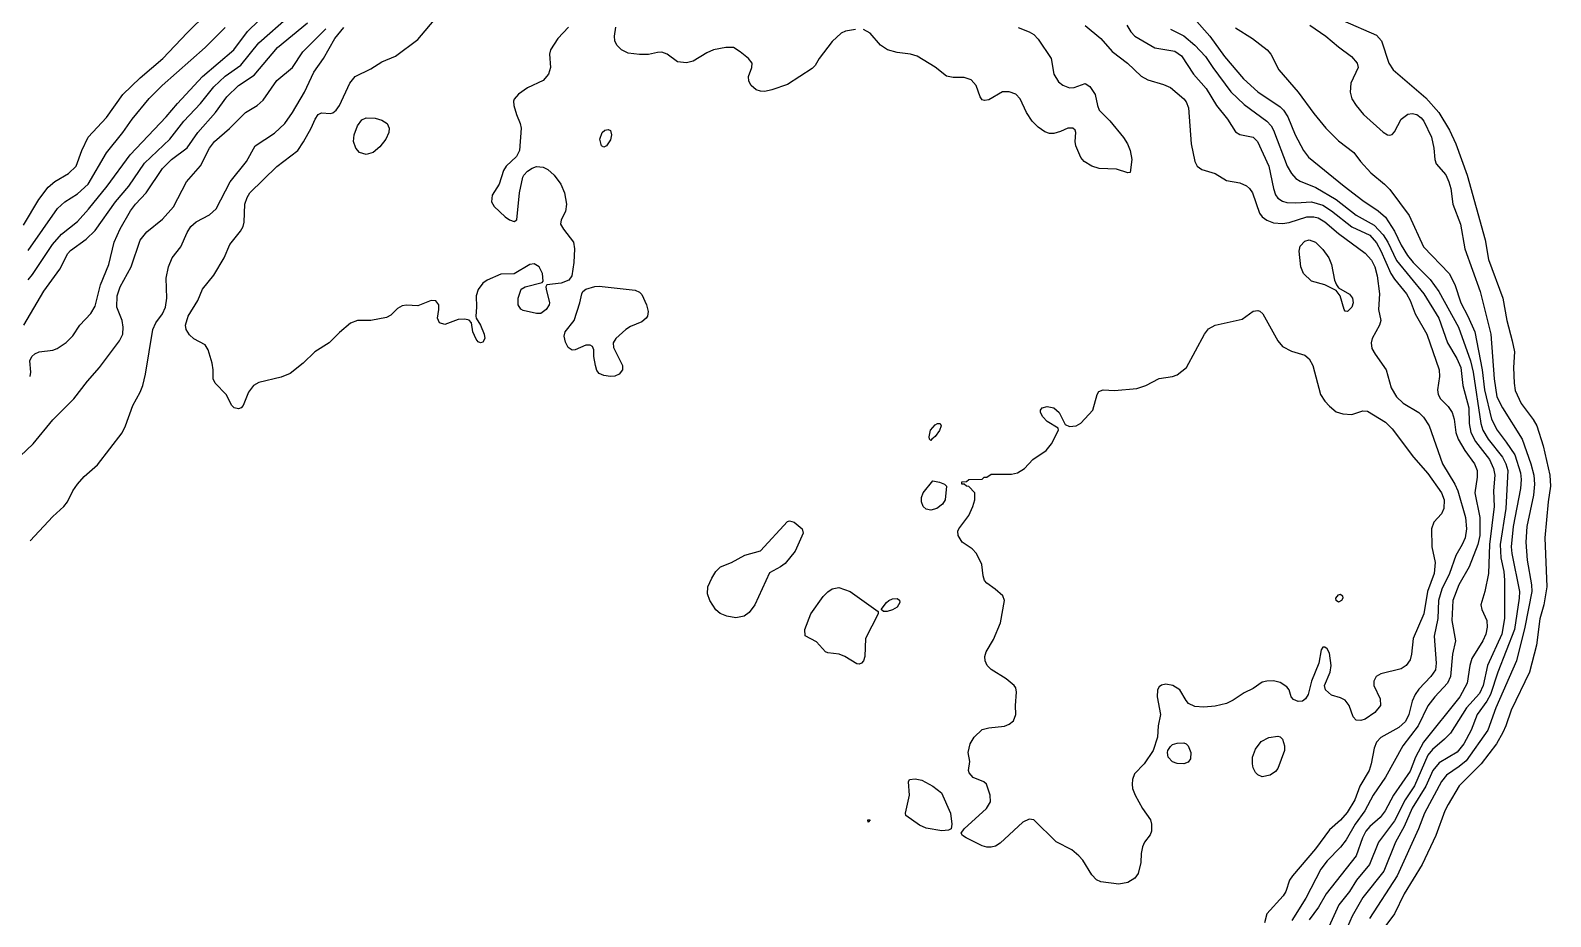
# Model space of a CAD drawing. Extents: x 474277 to 475042, y 254928 to 255625.
# Drawn here: x 474530.6 to 474582.6, y 255325.3 to 255355.7 of the extents above; entities that cross this region are included whole.
import ezdxf

# ---------------------------------------------------------------- set-up
doc = ezdxf.new("R2010")
doc.units = 0
doc.header["$MEASUREMENT"] = 0
doc.layers.add('BaseMapV2_DTM_export_MonNov09090547073261 — entities', color=1, linetype='CONTINUOUS')

msp = doc.modelspace()

# ---------------------------------------------------------------- linework, layer by layer
at = {"layer": 'BaseMapV2_DTM_export_MonNov09090547073261 — entities', "color": 15, "linetype": 'Continuous', "true_color": 0xb7484b}
for points in [[(474530.505, 255347.11, 85.25), (474530.659, 255347.29, 85.25), (474531.341, 255348.321, 85.25), (474531.655, 255348.671, 85.25), (474532.192, 255349.109, 85.25), (474532.575, 255349.528, 85.25), (474533.21, 255350.315, 85.25), (474533.996, 255351.388, 85.25), (474535.229, 255352.692, 85.25), (474535.616, 255353.152, 85.25), (474536.479, 255354.072, 85.25), (474537.548, 255354.992, 85.25), (474538.019, 255355.615, 85.25), (474538.786, 255356.36, 85.25)], [(474530.352, 255348.979, 84.75), (474530.875, 255349.855, 84.75), (474531.195, 255350.279, 84.75), (474531.425, 255350.476, 84.75), (474531.885, 255350.746, 84.75), (474532.157, 255351.005, 84.75), (474532.343, 255351.541, 84.75), (474532.562, 255352.001, 84.75), (474533.189, 255352.672, 84.75), (474533.753, 255353.458, 84.75), (474534.339, 255354.028, 84.75), (474535.121, 255354.685, 84.75), (474535.949, 255355.565, 84.75), (474536.639, 255356.243, 84.75)], [(474530.359, 255345.561, 85.5), (474531.042, 255346.722, 85.5), (474531.594, 255347.478, 85.5), (474531.862, 255348.014, 85.5), (474531.962, 255348.116, 85.5), (474532.499, 255348.498, 85.5), (474532.805, 255348.8, 85.5), (474533.5, 255349.778, 85.5), (474533.956, 255350.316, 85.5), (474534.492, 255351.105, 85.5), (474535.355, 255351.925, 85.5), (474535.839, 255352.538, 85.5), (474536.409, 255353.146, 85.5), (474536.869, 255353.724, 85.5), (474537.253, 255354.079, 85.5), (474537.789, 255354.464, 85.5), (474538.403, 255355.222, 85.5), (474539.442, 255356.142, 85.5)], [(474530.505, 255348.114, 85), (474531.518, 255349.548, 85), (474531.76, 255349.778, 85), (474532.192, 255350.058, 85), (474532.557, 255350.391, 85), (474533.189, 255351.46, 85), (474533.744, 255352.155, 85), (474534.067, 255352.615, 85), (474534.646, 255353.32, 85), (474535.096, 255353.765, 85), (474536.563, 255355.066, 85), (474537.253, 255355.749, 85)], [(474530.578, 255343.797, 85.75), (474530.595, 255343.95, 85.75), (474530.566, 255344.334, 85.75), (474530.634, 255344.487, 85.75), (474530.735, 255344.575, 85.75), (474530.889, 255344.644, 85.75), (474531.349, 255344.706, 85.75), (474531.502, 255344.763, 85.75), (474531.809, 255344.966, 85.75), (474532.039, 255345.194, 85.75), (474532.281, 255345.561, 85.75), (474532.652, 255345.954, 85.75), (474532.805, 255346.208, 85.75), (474532.985, 255346.941, 85.75), (474533.275, 255347.631, 85.75), (474533.453, 255348.398, 85.75), (474533.658, 255348.858, 85.75), (474534.016, 255349.471, 85.75), (474534.186, 255349.704, 85.75), (474534.548, 255350.085, 85.75), (474535.107, 255350.928, 85.75), (474535.412, 255351.227, 85.75), (474535.949, 255351.634, 85.75), (474536.318, 255352.155, 85.75), (474536.925, 255352.845, 85.75), (474537.308, 255353.382, 85.75), (474537.713, 255353.762, 85.75), (474538.249, 255354.124, 85.75), (474539.039, 255355.069, 85.75), (474540.075, 255355.912, 85.75)], [(474530.582, 255338.17, 86.25), (474531.349, 255339.009, 86.25), (474531.732, 255339.35, 86.25), (474531.855, 255339.503, 86.25), (474532.036, 255339.887, 86.25), (474532.192, 255340.113, 86.25), (474532.422, 255340.374, 86.25), (474532.882, 255340.774, 86.25), (474533.726, 255341.874, 86.25), (474533.841, 255342.11, 86.25), (474534.089, 255342.8, 86.25), (474534.348, 255343.26, 86.25), (474534.437, 255343.49, 86.25), (474534.524, 255343.874, 86.25), (474534.771, 255345.407, 86.25), (474534.879, 255345.637, 86.25), (474535.108, 255345.944, 86.25), (474535.209, 255346.174, 86.25), (474535.26, 255346.481, 86.25), (474535.229, 255347.171, 86.25), (474535.314, 255347.554, 86.25), (474535.442, 255347.861, 86.25), (474535.731, 255348.244, 86.25), (474535.949, 255348.725, 86.25), (474536.08, 255348.934, 86.25), (474536.256, 255349.093, 86.25), (474536.716, 255349.335, 86.25), (474536.946, 255349.543, 86.25), (474537.422, 255350.468, 86.25), (474537.981, 255351.158, 86.25), (474538.275, 255351.695, 86.25), (474538.94, 255352.128, 86.25), (474539.294, 255352.462, 86.25), (474539.56, 255352.845, 86.25), (474539.973, 255353.535, 86.25), (474540.289, 255354.225, 86.25), (474540.623, 255354.685, 86.25), (474541.01, 255355.375, 86.25), (474541.316, 255355.747, 86.25)], [(474537.797, 255342.724, 86.5), (474537.713, 255342.689, 86.5), (474537.559, 255342.724, 86.5), (474537.48, 255342.8, 86.5), (474537.291, 255343.184, 86.5), (474536.905, 255343.567, 86.5), (474536.843, 255343.72, 86.5), (474536.841, 255344.027, 86.5), (474536.803, 255344.257, 86.5), (474536.676, 255344.717, 86.5), (474536.563, 255344.879, 86.5), (474536.179, 255345.09, 86.5), (474536.026, 255345.222, 86.5), (474535.919, 255345.407, 86.5), (474535.895, 255345.561, 86.5), (474535.984, 255345.867, 86.5), (474536.311, 255346.404, 86.5), (474536.478, 255346.787, 86.5), (474536.869, 255347.265, 86.5), (474537.216, 255347.861, 86.5), (474537.409, 255348.321, 86.5), (474537.776, 255348.781, 86.5), (474537.866, 255348.934, 86.5), (474537.908, 255349.088, 86.5), (474537.925, 255349.701, 86.5), (474538.006, 255349.931, 86.5), (474538.096, 255350.087, 86.5), (474539.016, 255350.987, 86.5), (474539.737, 255351.541, 86.5), (474539.936, 255351.831, 86.5), (474540.199, 255352.308, 86.5), (474540.329, 255352.615, 86.5), (474540.433, 255352.768, 86.5), (474540.55, 255352.83, 86.5), (474540.856, 255352.805, 86.5), (474540.933, 255352.824, 86.5), (474541.053, 255352.922, 86.5), (474541.163, 255353.084, 86.5), (474541.516, 255353.842, 86.5), (474541.7, 255354.074, 86.5), (474542.237, 255354.333, 86.5), (474542.62, 255354.571, 86.5), (474543.08, 255354.769, 86.5), (474543.847, 255355.339, 86.5), (474544.537, 255356.15, 86.5)], [(474549.005, 255355.759, 86.5), (474548.638, 255355.375, 86.5), (474548.392, 255354.992, 86.5), (474548.354, 255354.838, 86.5), (474548.395, 255354.378, 86.5), (474548.322, 255354.148, 86.5), (474548.141, 255353.934, 86.5), (474547.604, 255353.687, 86.5), (474547.297, 255353.468, 86.5), (474547.144, 255353.297, 86.5), (474547.119, 255353.228, 86.5), (474547.13, 255353.075, 86.5), (474547.221, 255352.768, 86.5), (474547.353, 255352.462, 86.5), (474547.382, 255352.308, 86.5), (474547.33, 255351.541, 86.5), (474547.221, 255351.336, 86.5), (474546.877, 255351.005, 86.5), (474546.776, 255350.851, 86.5), (474546.628, 255350.391, 86.5), (474546.391, 255350.008, 86.5), (474546.371, 255349.778, 86.5), (474546.466, 255349.624, 86.5), (474546.837, 255349.27, 86.5), (474546.991, 255349.161, 86.5), (474547.144, 255349.104, 86.5), (474547.232, 255349.164, 86.5), (474547.326, 255350.085, 86.5), (474547.445, 255350.621, 86.5), (474547.478, 255350.698, 86.5), (474547.604, 255350.83, 86.5), (474547.757, 255350.934, 86.5), (474547.911, 255350.989, 86.5), (474548.141, 255350.973, 86.5), (474548.294, 255350.886, 86.5), (474548.517, 255350.698, 86.5), (474548.748, 255350.391, 86.5), (474548.869, 255350.085, 86.5), (474548.937, 255349.701, 86.5), (474548.907, 255349.454, 86.5), (474548.75, 255349.164, 86.5), (474548.737, 255349.011, 86.5), (474548.831, 255348.843, 86.5), (474549.178, 255348.398, 86.5), (474549.213, 255348.168, 86.5), (474549.19, 255347.708, 86.5), (474549.115, 255347.248, 86.5), (474549.019, 255347.094, 86.5), (474548.754, 255346.99, 86.5), (474548.265, 255346.941, 86.5), (474548.23, 255346.864, 86.5), (474548.238, 255346.787, 86.5), (474548.355, 255346.327, 86.5), (474548.34, 255346.251, 86.5), (474548.244, 255346.097, 86.5), (474548.064, 255345.961, 86.5), (474547.911, 255345.96, 86.5), (474547.451, 255346.06, 86.5), (474547.374, 255346.103, 86.5), (474547.281, 255346.251, 86.5), (474547.283, 255346.481, 86.5), (474547.386, 255346.787, 86.5), (474547.527, 255346.875, 86.5), (474548.108, 255347.018, 86.5), (474548.141, 255347.059, 86.5), (474548.117, 255347.324, 86.5), (474547.996, 255347.554, 86.5), (474547.834, 255347.653, 86.5), (474547.681, 255347.631, 86.5), (474547.144, 255347.312, 86.5), (474546.684, 255347.299, 86.5), (474546.224, 255347.103, 86.5), (474546.07, 255346.994, 86.5), (474545.917, 255346.779, 86.5), (474545.84, 255346.557, 86.5), (474545.861, 255346.174, 86.5), (474545.832, 255345.867, 86.5), (474545.846, 255345.791, 86.5), (474545.994, 255345.555, 86.5), (474546.123, 255345.254, 86.5), (474546.139, 255345.101, 86.5), (474546.07, 255344.971, 86.5), (474545.994, 255344.951, 86.5), (474545.917, 255344.989, 86.5), (474545.84, 255345.082, 86.5), (474545.734, 255345.331, 86.5), (474545.682, 255345.637, 86.5), (474545.61, 255345.729, 86.5), (474545.457, 255345.768, 86.5), (474545.227, 255345.756, 86.5), (474544.767, 255345.583, 86.5), (474544.595, 255345.637, 86.5), (474544.519, 255345.791, 86.5), (474544.572, 255346.097, 86.5), (474544.563, 255346.251, 86.5), (474544.46, 255346.385, 86.5), (474544.307, 255346.397, 86.5), (474543.847, 255346.223, 86.5), (474543.463, 255346.24, 86.5), (474543.31, 255346.218, 86.5), (474543.157, 255346.123, 86.5), (474542.927, 255345.897, 86.5), (474542.773, 255345.814, 86.5), (474542.237, 255345.717, 86.5), (474541.777, 255345.715, 86.5), (474541.547, 255345.627, 86.5), (474541.163, 255345.304, 86.5), (474540.816, 255344.947, 86.5), (474540.32, 255344.648, 86.5), (474539.926, 255344.257, 86.5), (474539.476, 255343.903, 86.5), (474539.17, 255343.771, 86.5), (474538.403, 255343.593, 86.5), (474538.218, 255343.49, 86.5), (474538.05, 255343.26, 86.5), (474537.868, 255342.8, 86.5), (474537.797, 255342.724, 86.5)], [(474558.832, 255355.682, 86.5), (474558.492, 255355.622, 86.5), (474558.339, 255355.557, 86.5), (474558.032, 255355.275, 86.5), (474557.586, 255354.685, 86.5), (474557.451, 255354.455, 86.5), (474557.342, 255354.345, 86.5), (474556.498, 255353.8, 86.5), (474555.962, 255353.611, 86.5), (474555.732, 255353.561, 86.5), (474555.578, 255353.566, 86.5), (474555.43, 255353.612, 86.5), (474555.263, 255353.765, 86.5), (474555.182, 255353.918, 86.5), (474555.167, 255354.072, 86.5), (474555.287, 255354.378, 86.5), (474555.288, 255354.532, 86.5), (474555.167, 255354.685, 86.5), (474554.888, 255354.92, 86.5), (474554.658, 255355.062, 86.5), (474554.387, 255355.069, 86.5), (474553.968, 255354.985, 86.5), (474553.738, 255354.883, 86.5), (474553.278, 255354.598, 86.5), (474553.048, 255354.536, 86.5), (474552.741, 255354.572, 86.5), (474552.386, 255354.838, 86.5), (474552.205, 255354.901, 86.5), (474552.051, 255354.895, 86.5), (474551.744, 255354.825, 86.5), (474551.438, 255354.826, 86.5), (474551.054, 255354.874, 86.5), (474550.824, 255354.983, 86.5), (474550.666, 255355.145, 86.5), (474550.595, 255355.299, 86.5), (474550.584, 255355.452, 86.5), (474550.623, 255355.759, 86.5)], [(474564.396, 255355.751, 86.5), (474564.779, 255355.608, 86.5), (474564.933, 255355.51, 86.5), (474565.086, 255355.352, 86.5), (474565.527, 255354.685, 86.5), (474565.625, 255354.148, 86.5), (474565.776, 255353.895, 86.5), (474565.93, 255353.774, 86.5), (474566.16, 255353.689, 86.5), (474566.313, 255353.701, 86.5), (474566.696, 255353.831, 86.5), (474566.85, 255353.735, 86.5), (474567.034, 255353.458, 86.5), (474567.113, 255353.075, 86.5), (474567.176, 255352.922, 86.5), (474567.54, 255352.55, 86.5), (474568, 255351.989, 86.5), (474568.142, 255351.771, 86.5), (474568.231, 255351.541, 86.5), (474568.287, 255351.235, 86.5), (474568.23, 255350.78, 86.5), (474568.153, 255350.777, 86.5), (474567.77, 255350.903, 86.5), (474567.178, 255350.928, 86.5), (474566.917, 255351.005, 86.5), (474566.655, 255351.158, 86.5), (474566.543, 255351.299, 86.5), (474566.372, 255351.695, 86.5), (474566.347, 255351.848, 86.5), (474566.372, 255352.155, 86.5), (474566.349, 255352.231, 86.5), (474566.268, 255352.308, 86.5), (474566.099, 255352.308, 86.5), (474565.853, 255352.187, 86.5), (474565.623, 255352.12, 86.5), (474565.469, 255352.123, 86.5), (474565.316, 255352.175, 86.5), (474565.086, 255352.336, 86.5), (474564.884, 255352.538, 86.5), (474564.686, 255352.845, 86.5), (474564.465, 255353.305, 86.5), (474564.319, 255353.464, 86.5), (474564.089, 255353.546, 86.5), (474563.859, 255353.543, 86.5), (474563.399, 255353.277, 86.5), (474563.246, 255353.247, 86.5), (474563.169, 255353.272, 86.5), (474563.093, 255353.378, 86.5), (474562.963, 255353.765, 86.5), (474562.786, 255353.956, 86.5), (474562.556, 255354.042, 86.5), (474562.172, 255354.036, 86.5), (474561.942, 255354.082, 86.5), (474561.559, 255354.392, 86.5), (474560.946, 255354.768, 86.5), (474560.716, 255354.833, 86.5), (474560.256, 255354.892, 86.5), (474559.93, 255354.992, 86.5), (474559.692, 255355.145, 86.5), (474559.335, 255355.554, 86.5), (474559.105, 255355.681, 86.5)], [(474566.696, 255355.824, 86.25), (474567.229, 255355.375, 86.25), (474567.616, 255354.93, 86.25), (474568.137, 255354.532, 86.25), (474568.613, 255354.081, 86.25), (474568.843, 255353.956, 86.25), (474569.38, 255353.799, 86.25), (474569.61, 255353.692, 86.25), (474570.07, 255353.313, 86.25), (474570.147, 255353.21, 86.25), (474570.229, 255352.998, 86.25), (474570.326, 255351.771, 86.25), (474570.449, 255351.158, 86.25), (474570.53, 255351.002, 86.25), (474570.683, 255350.89, 86.25), (474571.144, 255350.747, 86.25), (474571.527, 255350.509, 86.25), (474571.987, 255350.437, 86.25), (474572.217, 255350.331, 86.25), (474572.32, 255350.238, 86.25), (474572.419, 255350.085, 86.25), (474572.656, 255349.394, 86.25), (474572.754, 255349.266, 86.25), (474572.907, 255349.15, 86.25), (474573.137, 255349.063, 86.25), (474573.444, 255349.044, 86.25), (474573.674, 255349.077, 86.25), (474574.287, 255349.263, 86.25), (474574.517, 255349.271, 86.25), (474574.671, 255349.236, 86.25), (474574.901, 255349.1, 86.25), (474575.361, 255348.7, 86.25), (474576.281, 255348.026, 86.25), (474576.495, 255347.784, 86.25), (474576.615, 255347.554, 86.25), (474576.694, 255347.248, 86.25), (474576.769, 255346.634, 86.25), (474576.738, 255346.097, 86.25), (474576.816, 255345.714, 86.25), (474576.774, 255345.561, 86.25), (474576.516, 255345.101, 86.25), (474576.485, 255344.947, 86.25), (474576.511, 255344.762, 86.25), (474576.619, 255344.564, 86.25), (474577.002, 255344.027, 86.25), (474577.174, 255343.414, 86.25), (474577.347, 255343.107, 86.25), (474577.584, 255342.886, 86.25), (474578.121, 255342.567, 86.25), (474578.274, 255342.404, 86.25), (474578.471, 255342.11, 86.25), (474578.93, 255340.807, 86.25), (474579.346, 255340.117, 86.25), (474579.453, 255339.887, 86.25), (474579.708, 255338.967, 86.25), (474579.746, 255338.583, 86.25), (474579.701, 255338.276, 86.25), (474579.604, 255338.046, 86.25), (474579.377, 255337.663, 86.25), (474579.169, 255337.05, 86.25), (474578.9, 255336.513, 86.25), (474578.79, 255336.129, 86.25), (474578.763, 255335.516, 86.25), (474578.644, 255334.903, 86.25), (474578.714, 255333.983, 86.25), (474578.681, 255333.753, 86.25), (474578.528, 255333.522, 86.25), (474578.121, 255333.094, 86.25), (474577.987, 255332.909, 86.25), (474577.892, 255332.679, 86.25), (474577.773, 255332.219, 86.25), (474577.661, 255331.988, 86.25), (474577.431, 255331.781, 86.25), (474576.818, 255331.438, 86.25), (474576.664, 255331.28, 86.25), (474576.582, 255331.069, 86.25), (474576.481, 255330.532, 86.25), (474576.41, 255330.302, 86.25), (474576.091, 255329.765, 86.25), (474575.923, 255329.305, 86.25), (474575.667, 255328.869, 86.25), (474575.437, 255328.605, 86.25), (474575.054, 255328.269, 86.25), (474574.577, 255327.618, 86.25), (474573.787, 255326.698, 86.25), (474573.689, 255326.545, 86.25), (474573.558, 255326.162, 86.25), (474573.474, 255326.008, 86.25), (474572.912, 255325.395, 86.25), (474572.833, 255325.088, 86.25)], [(474568.119, 255355.835, 86), (474568.259, 255355.605, 86), (474568.397, 255355.452, 86), (474569.073, 255355.057, 86), (474569.763, 255354.937, 86), (474569.993, 255354.779, 86), (474570.399, 255354.148, 86), (474570.837, 255353.658, 86), (474571.185, 255353.075, 86), (474571.563, 255352.615, 86), (474571.834, 255352.182, 86), (474571.987, 255352.087, 86), (474572.444, 255352.001, 86), (474572.597, 255351.848, 86), (474572.984, 255351.005, 86), (474573.137, 255350.235, 86), (474573.214, 255350.019, 86), (474573.29, 255349.904, 86), (474573.444, 255349.798, 86), (474573.597, 255349.762, 86), (474573.904, 255349.749, 86), (474574.441, 255349.78, 86), (474574.824, 255349.662, 86), (474575.131, 255349.477, 86), (474575.821, 255348.923, 86), (474576.434, 255348.635, 86), (474576.664, 255348.371, 86), (474576.818, 255348.101, 86), (474577.154, 255347.324, 86), (474577.278, 255347.135, 86), (474577.697, 255346.634, 86), (474577.821, 255346.404, 86), (474577.99, 255345.944, 86), (474578.39, 255345.254, 86), (474578.816, 255344.027, 86), (474578.825, 255343.797, 86), (474578.76, 255343.337, 86), (474578.78, 255343.184, 86), (474578.862, 255343.03, 86), (474579.118, 255342.774, 86), (474579.259, 255342.57, 86), (474579.325, 255342.34, 86), (474579.383, 255341.88, 86), (474579.463, 255341.65, 86), (474579.69, 255341.267, 86), (474580.021, 255340.807, 86), (474580.108, 255340.577, 86), (474580.11, 255340.347, 86), (474580.033, 255339.81, 86), (474580.205, 255338.967, 86), (474580.201, 255338.353, 86), (474580.132, 255338.046, 86), (474579.837, 255337.28, 86), (474579.487, 255336.666, 86), (474579.281, 255336.129, 86), (474579.24, 255335.439, 86), (474579.375, 255334.749, 86), (474579.269, 255334.289, 86), (474579.204, 255333.522, 86), (474579.096, 255333.292, 86), (474578.658, 255332.827, 86), (474578.428, 255332.518, 86), (474578.093, 255331.836, 86), (474577.567, 255331.146, 86), (474576.979, 255330.072, 86), (474576.552, 255329.459, 86), (474576.264, 255328.922, 86), (474575.938, 255328.462, 86), (474575.631, 255327.925, 86), (474575.437, 255327.683, 86), (474574.977, 255327.215, 86), (474574.761, 255326.928, 86), (474574.252, 255325.932, 86), (474573.769, 255325.165, 86)], [(474570.427, 255356.065, 85.5), (474570.959, 255355.452, 85.5), (474571.465, 255354.762, 85.5), (474572.108, 255353.995, 85.5), (474572.6, 255353.553, 85.5), (474573.367, 255353.037, 85.5), (474573.488, 255352.922, 85.5), (474573.63, 255352.692, 85.5), (474573.887, 255352.078, 85.5), (474574.168, 255351.541, 85.5), (474574.333, 255351.311, 85.5), (474575.565, 255350.315, 85.5), (474576.204, 255349.821, 85.5), (474576.729, 255349.471, 85.5), (474576.971, 255349.25, 85.5), (474577.288, 255348.781, 85.5), (474577.508, 255348.298, 85.5), (474577.732, 255347.938, 85.5), (474577.918, 255347.708, 85.5), (474578.504, 255347.12, 85.5), (474578.801, 255346.711, 85.5), (474579.471, 255345.484, 85.5), (474579.882, 255344.334, 85.5), (474579.975, 255343.95, 85.5), (474580.239, 255342.187, 85.5), (474580.306, 255341.957, 85.5), (474580.493, 255341.65, 85.5), (474580.98, 255341.037, 85.5), (474581.097, 255340.807, 85.5), (474581.161, 255340.577, 85.5), (474581.092, 255339.273, 85.5), (474580.903, 255338.046, 85.5), (474580.919, 255337.586, 85.5), (474581.022, 255337.126, 85.5), (474581.045, 255336.82, 85.5), (474581.046, 255335.516, 85.5), (474580.961, 255334.979, 85.5), (474580.464, 255333.906, 85.5), (474580.313, 255333.216, 85.5), (474580.191, 255332.941, 85.5), (474579.747, 255332.449, 85.5), (474579.195, 255331.582, 85.5), (474579, 255331.376, 85.5), (474578.581, 255331.027, 85.5), (474578.428, 255330.834, 85.5), (474577.968, 255329.782, 85.5), (474577.645, 255329.305, 85.5), (474577.278, 255328.585, 85.5), (474576.732, 255327.848, 85.5), (474576.432, 255327.082, 85.5), (474575.986, 255326.545, 85.5), (474575.74, 255326.162, 85.5), (474575.379, 255325.702, 85.5), (474574.977, 255324.823, 85.5)], [(474571.834, 255355.739, 85.25), (474572.423, 255355.375, 85.25), (474572.929, 255354.992, 85.25), (474573.045, 255354.838, 85.25), (474573.322, 255354.302, 85.25), (474573.989, 255353.535, 85.25), (474574.517, 255352.811, 85.25), (474574.931, 255352.308, 85.25), (474575.361, 255351.87, 85.25), (474575.896, 255351.465, 85.25), (474576.12, 255351.158, 85.25), (474576.47, 255350.775, 85.25), (474576.943, 255350.391, 85.25), (474577.124, 255350.201, 85.25), (474577.783, 255349.318, 85.25), (474578.274, 255348.237, 85.25), (474579.159, 255347.324, 85.25), (474579.348, 255346.95, 85.25), (474579.552, 255346.327, 85.25), (474579.798, 255345.867, 85.25), (474580.028, 255345.331, 85.25), (474580.289, 255344.027, 85.25), (474580.364, 255343.337, 85.25), (474580.606, 255342.34, 85.25), (474580.797, 255341.957, 85.25), (474581.111, 255341.552, 85.25), (474581.398, 255341.113, 85.25), (474581.591, 255340.5, 85.25), (474581.614, 255340.27, 85.25), (474581.596, 255339.963, 85.25), (474581.347, 255338.66, 85.25), (474581.281, 255337.97, 85.25), (474581.301, 255337.74, 85.25), (474581.564, 255336.436, 85.25), (474581.554, 255336.206, 85.25), (474581.393, 255335.133, 85.25), (474580.821, 255333.676, 85.25), (474580.564, 255332.909, 85.25), (474580.441, 255332.679, 85.25), (474580.118, 255332.219, 85.25), (474579.902, 255331.682, 85.25), (474579.658, 255331.222, 85.25), (474579.425, 255330.937, 85.25), (474578.811, 255330.565, 85.25), (474578.598, 255330.302, 85.25), (474578.352, 255329.765, 85.25), (474577.891, 255329.017, 85.25), (474577.608, 255328.385, 85.25), (474577.313, 255327.848, 85.25), (474576.917, 255326.852, 85.25), (474576.204, 255325.954, 85.25), (474575.835, 255325.318, 85.25), (474575.431, 255324.398, 85.25)], [(474574.381, 255355.835, 85), (474574.929, 255355.452, 85), (474575.361, 255355.087, 85), (474575.815, 255354.762, 85), (474576.006, 255354.532, 85), (474576.041, 255354.378, 85), (474575.787, 255353.842, 85), (474575.764, 255353.535, 85), (474575.822, 255353.305, 85), (474575.967, 255353.075, 85), (474576.222, 255352.768, 85), (474576.894, 255352.172, 85), (474577.048, 255352.077, 85), (474577.124, 255352.063, 85), (474577.201, 255352.09, 85), (474577.278, 255352.18, 85), (474577.513, 255352.615, 85), (474577.738, 255352.788, 85), (474577.891, 255352.811, 85), (474578.044, 255352.768, 85), (474578.198, 255352.653, 85), (474578.289, 255352.538, 85), (474578.55, 255352.001, 85), (474578.626, 255351.618, 85), (474578.658, 255351.235, 85), (474578.704, 255351.081, 85), (474579.041, 255350.701, 85), (474579.148, 255350.468, 85), (474579.206, 255350.238, 85), (474579.277, 255349.701, 85), (474579.538, 255349.011, 85), (474579.688, 255348.168, 85), (474580.219, 255346.711, 85), (474580.579, 255345.254, 85), (474580.69, 255343.72, 85), (474580.791, 255343.107, 85), (474580.975, 255342.724, 85), (474581.653, 255341.65, 85), (474581.95, 255340.807, 85), (474582.055, 255340.423, 85), (474582.077, 255340.117, 85), (474582.039, 255339.733, 85), (474581.817, 255338.66, 85), (474581.773, 255338.123, 85), (474581.825, 255337.51, 85), (474581.975, 255336.666, 85), (474581.988, 255336.436, 85), (474581.742, 255335.209, 85), (474581.458, 255334.059, 85), (474580.751, 255332.449, 85), (474580.474, 255331.682, 85), (474579.731, 255330.639, 85), (474579.501, 255330.444, 85), (474579.059, 255330.149, 85), (474578.888, 255329.931, 85), (474578.308, 255328.845, 85), (474578.104, 255328.309, 85), (474577.371, 255326.698, 85), (474576.422, 255325.241, 85)], [(474575.514, 255355.988, 84.75), (474576.664, 255355.493, 84.75), (474576.832, 255355.299, 84.75), (474577.093, 255354.532, 84.75), (474577.234, 255354.302, 84.75), (474578.351, 255353.343, 84.75), (474578.8, 255352.845, 84.75), (474579.166, 255352.231, 84.75), (474579.379, 255351.771, 84.75), (474579.774, 255350.698, 84.75), (474580.384, 255348.474, 84.75), (474580.498, 255347.804, 84.75), (474580.997, 255346.481, 84.75), (474581.123, 255345.714, 84.75), (474581.316, 255345.024, 84.75), (474581.387, 255344.641, 84.75), (474581.357, 255344.104, 84.75), (474581.38, 255343.567, 84.75), (474581.418, 255343.323, 84.75), (474581.622, 255342.877, 84.75), (474582.032, 255342.329, 84.75), (474582.153, 255342.11, 84.75), (474582.377, 255341.42, 84.75), (474582.598, 255340.423, 84.75), (474582.626, 255340.04, 84.75), (474582.538, 255339.503, 84.75), (474582.431, 255338.276, 84.75), (474582.501, 255336.59, 84.75), (474582.399, 255335.976, 84.75), (474582.262, 255335.498, 84.75), (474582.145, 255334.596, 84.75), (474581.907, 255333.676, 84.75), (474581.274, 255332.372, 84.75), (474581.095, 255331.836, 84.75), (474580.987, 255331.606, 84.75), (474580.776, 255331.222, 84.75), (474580.254, 255330.532, 84.75), (474579.501, 255329.778, 84.75), (474579.118, 255329.144, 84.75), (474579.006, 255328.922, 84.75), (474578.699, 255328.078, 84.75), (474578.23, 255327.082, 84.75), (474577.615, 255326.085, 84.75), (474577.281, 255325.395, 84.75), (474576.741, 255324.676, 84.75)], [(474529.585, 255340.454, 86), (474530.684, 255341.497, 86), (474531.349, 255342.313, 86), (474532.072, 255343.03, 86), (474532.541, 255343.644, 86), (474532.949, 255344.104, 86), (474533.638, 255345.024, 86), (474533.747, 255345.254, 86), (474533.765, 255345.484, 86), (474533.725, 255345.714, 86), (474533.543, 255346.174, 86), (474533.554, 255346.557, 86), (474533.659, 255346.864, 86), (474534.038, 255347.554, 86), (474534.339, 255348.464, 86), (474534.569, 255348.759, 86), (474535.106, 255349.192, 86), (474535.489, 255349.614, 86), (474535.933, 255350.468, 86), (474536.409, 255351.011, 86), (474536.72, 255351.618, 86), (474536.885, 255351.848, 86), (474537.406, 255352.287, 86), (474537.943, 255352.841, 86), (474538.343, 255353.075, 86), (474538.556, 255353.265, 86), (474539.016, 255353.938, 86), (474539.556, 255354.378, 86), (474539.915, 255354.915, 86), (474540.703, 255355.704, 86)], [(474569.61, 255355.69, 85.75), (474570.07, 255355.469, 85.75), (474570.453, 255355.15, 85.75), (474570.808, 255354.762, 85.75), (474571.059, 255354.378, 85.75), (474571.68, 255353.546, 85.75), (474572.14, 255353.119, 85.75), (474572.907, 255352.541, 85.75), (474573.058, 255352.385, 85.75), (474573.14, 255352.231, 85.75), (474573.609, 255351.005, 85.75), (474573.751, 255350.755, 85.75), (474573.904, 255350.584, 85.75), (474574.057, 255350.49, 85.75), (474574.594, 255350.277, 85.75), (474575.284, 255349.859, 85.75), (474575.974, 255349.319, 85.75), (474576.588, 255348.978, 85.75), (474576.894, 255348.647, 85.75), (474577.053, 255348.398, 85.75), (474577.354, 255347.767, 85.75), (474578.283, 255346.634, 85.75), (474578.8, 255345.791, 85.75), (474579.096, 255344.947, 85.75), (474579.419, 255344.411, 85.75), (474579.548, 255344.104, 85.75), (474579.622, 255343.49, 85.75), (474579.83, 255342.724, 85.75), (474579.842, 255342.187, 85.75), (474579.9, 255341.88, 85.75), (474580.058, 255341.573, 85.75), (474580.531, 255340.96, 85.75), (474580.677, 255340.653, 85.75), (474580.714, 255340.423, 85.75), (474580.67, 255339.887, 85.75), (474580.692, 255339.35, 85.75), (474580.536, 255338.046, 85.75), (474580.5, 255337.05, 85.75), (474580.38, 255336.436, 85.75), (474580.238, 255335.976, 85.75), (474580.269, 255335.823, 85.75), (474580.443, 255335.439, 85.75), (474580.459, 255335.209, 85.75), (474580.415, 255334.979, 85.75), (474580.312, 255334.749, 85.75), (474579.934, 255334.136, 85.75), (474579.867, 255333.906, 85.75), (474579.767, 255333.292, 85.75), (474579.524, 255332.832, 85.75), (474578.274, 255331.27, 85.75), (474578.006, 255330.762, 85.75), (474577.814, 255330.287, 85.75), (474577.249, 255329.459, 85.75), (474576.967, 255328.922, 85.75), (474576.792, 255328.692, 85.75), (474576.434, 255328.389, 85.75), (474576.303, 255328.232, 85.75), (474576.187, 255328.002, 85.75), (474575.974, 255327.388, 85.75), (474574.948, 255326.085, 85.75), (474574.676, 255325.625, 85.75), (474574.364, 255325.19, 85.75)], [(474542.317, 255351.465, 86.75), (474542.083, 255351.397, 86.75), (474541.854, 255351.465, 86.75), (474541.728, 255351.618, 86.75), (474541.649, 255351.848, 86.75), (474541.668, 255352.078, 86.75), (474541.782, 255352.385, 86.75), (474541.93, 255352.584, 86.75), (474542.083, 255352.653, 86.75), (474542.39, 255352.644, 86.75), (474542.62, 255352.58, 86.75), (474542.796, 255352.462, 86.75), (474542.872, 255352.308, 86.75), (474542.859, 255352.155, 86.75), (474542.748, 255351.925, 86.75), (474542.543, 255351.662, 86.75), (474542.317, 255351.465, 86.75)], [(474550.305, 255351.695, 86.5), (474550.211, 255351.654, 86.5), (474550.134, 255351.702, 86.5), (474550.084, 255351.925, 86.5), (474550.159, 255352.155, 86.5), (474550.244, 255352.231, 86.5), (474550.364, 255352.26, 86.5), (474550.441, 255352.219, 86.5), (474550.479, 255352.078, 86.5), (474550.441, 255351.905, 86.5), (474550.305, 255351.695, 86.5)], [(474575.673, 255346.021, 86.5), (474575.591, 255346.04, 86.5), (474575.559, 255346.097, 86.5), (474575.419, 255346.557, 86.5), (474575.284, 255346.748, 86.5), (474574.901, 255346.934, 86.5), (474574.441, 255347.066, 86.5), (474574.166, 255347.324, 86.5), (474574.081, 255347.554, 86.5), (474574.018, 255348.091, 86.5), (474574.057, 255348.267, 86.5), (474574.211, 255348.428, 86.5), (474574.364, 255348.477, 86.5), (474574.579, 255348.398, 86.5), (474574.824, 255348.153, 86.5), (474575.04, 255347.861, 86.5), (474575.128, 255347.631, 86.5), (474575.231, 255347.094, 86.5), (474575.292, 255346.941, 86.5), (474575.361, 255346.84, 86.5), (474575.744, 255346.614, 86.5), (474575.846, 255346.481, 86.5), (474575.863, 255346.327, 86.5), (474575.821, 255346.177, 86.5), (474575.673, 255346.021, 86.5)], [(474550.737, 255343.874, 86.5), (474550.594, 255343.811, 86.5), (474550.441, 255343.8, 86.5), (474550.211, 255343.828, 86.5), (474550.058, 255343.9, 86.5), (474549.981, 255344.008, 86.5), (474549.926, 255344.18, 86.5), (474549.876, 255344.487, 86.5), (474549.876, 255344.717, 86.5), (474549.828, 255344.825, 86.5), (474549.751, 255344.867, 86.5), (474549.598, 255344.872, 86.5), (474549.235, 255344.717, 86.5), (474549.137, 255344.704, 86.5), (474549, 255344.794, 86.5), (474548.907, 255344.977, 86.5), (474548.863, 255345.177, 86.5), (474548.887, 255345.331, 86.5), (474549.203, 255345.714, 86.5), (474549.397, 255346.327, 86.5), (474549.457, 255346.634, 86.5), (474549.491, 255346.711, 86.5), (474549.598, 255346.787, 86.5), (474549.904, 255346.879, 86.5), (474550.058, 255346.889, 86.5), (474551.284, 255346.755, 86.5), (474551.438, 255346.685, 86.5), (474551.514, 255346.608, 86.5), (474551.678, 255346.251, 86.5), (474551.732, 255346.021, 86.5), (474551.707, 255345.867, 86.5), (474551.662, 255345.791, 86.5), (474551.514, 255345.666, 86.5), (474551.131, 255345.508, 86.5), (474550.965, 255345.407, 86.5), (474550.627, 255345.101, 86.5), (474550.538, 255344.947, 86.5), (474550.542, 255344.794, 86.5), (474550.859, 255344.18, 86.5), (474550.855, 255344.027, 86.5), (474550.737, 255343.874, 86.5)], [(474568.15, 255326.468, 86.5), (474567.846, 255326.409, 86.5), (474567.233, 255326.489, 86.5), (474567.08, 255326.562, 86.5), (474566.926, 255326.735, 86.5), (474566.612, 255327.235, 86.5), (474566.48, 255327.388, 86.5), (474566.236, 255327.585, 86.5), (474565.7, 255327.857, 86.5), (474564.933, 255328.621, 86.5), (474564.779, 255328.635, 86.5), (474564.559, 255328.539, 86.5), (474563.783, 255327.815, 86.5), (474563.629, 255327.718, 86.5), (474563.476, 255327.677, 86.5), (474563.323, 255327.68, 86.5), (474563.169, 255327.728, 86.5), (474562.614, 255328.002, 86.5), (474562.496, 255328.078, 86.5), (474562.448, 255328.155, 86.5), (474562.55, 255328.309, 86.5), (474563.32, 255328.999, 86.5), (474563.448, 255329.229, 86.5), (474563.437, 255329.459, 86.5), (474563.32, 255329.842, 86.5), (474563.225, 255329.919, 86.5), (474562.863, 255330.068, 86.5), (474562.72, 255330.225, 86.5), (474562.703, 255330.302, 86.5), (474562.744, 255330.609, 86.5), (474562.683, 255330.916, 86.5), (474562.757, 255331.222, 86.5), (474562.89, 255331.452, 86.5), (474563.169, 255331.706, 86.5), (474563.399, 255331.771, 86.5), (474563.936, 255331.82, 86.5), (474564.089, 255331.888, 86.5), (474564.243, 255332.004, 86.5), (474564.325, 255332.219, 86.5), (474564.308, 255332.526, 86.5), (474564.346, 255332.986, 86.5), (474564.316, 255333.139, 86.5), (474564.265, 255333.216, 86.5), (474563.988, 255333.446, 86.5), (474563.476, 255333.762, 86.5), (474563.337, 255333.906, 86.5), (474563.268, 255334.059, 86.5), (474563.254, 255334.213, 86.5), (474563.3, 255334.366, 86.5), (474563.553, 255334.791, 86.5), (474563.79, 255335.363, 86.5), (474563.935, 255336.129, 86.5), (474563.872, 255336.283, 86.5), (474563.616, 255336.513, 86.5), (474563.323, 255336.72, 86.5), (474563.246, 255336.815, 86.5), (474563.197, 255336.973, 86.5), (474563.155, 255337.356, 86.5), (474562.975, 255337.74, 86.5), (474562.827, 255337.893, 86.5), (474562.479, 255338.129, 86.5), (474562.346, 255338.353, 86.5), (474562.339, 255338.506, 86.5), (474562.367, 255338.583, 86.5), (474562.709, 255339.043, 86.5), (474562.849, 255339.35, 86.5), (474562.912, 255339.58, 86.5), (474562.92, 255339.81, 86.5), (474562.709, 255340.036, 86.5), (474562.632, 255340.038, 86.5), (474562.556, 255340.112, 86.5), (474562.471, 255340.117, 86.5), (474562.471, 255340.193, 86.5), (474562.632, 255340.201, 86.5), (474562.709, 255340.273, 86.5), (474563.169, 255340.278, 86.5), (474563.238, 255340.347, 86.5), (474563.323, 255340.351, 86.5), (474563.476, 255340.456, 86.5), (474564.166, 255340.457, 86.5), (474564.377, 255340.5, 86.5), (474564.611, 255340.653, 86.5), (474564.906, 255340.96, 86.5), (474565.36, 255341.267, 86.5), (474565.536, 255341.497, 86.5), (474565.781, 255341.957, 86.5), (474565.774, 255342.034, 86.5), (474565.393, 255342.261, 86.5), (474565.243, 255342.417, 86.5), (474565.167, 255342.57, 86.5), (474565.165, 255342.647, 86.5), (474565.223, 255342.724, 86.5), (474565.393, 255342.766, 86.5), (474565.623, 255342.722, 86.5), (474565.798, 255342.57, 86.5), (474566.006, 255342.153, 86.5), (474566.16, 255342.086, 86.5), (474566.39, 255342.108, 86.5), (474566.543, 255342.203, 86.5), (474566.95, 255342.647, 86.5), (474567.102, 255343.184, 86.5), (474567.156, 255343.289, 86.5), (474567.31, 255343.342, 86.5), (474567.693, 255343.321, 86.5), (474568.46, 255343.39, 86.5), (474568.767, 255343.491, 86.5), (474569.227, 255343.728, 86.5), (474569.687, 255343.804, 86.5), (474569.84, 255343.856, 86.5), (474570.159, 255344.104, 86.5), (474570.774, 255345.254, 86.5), (474570.914, 255345.433, 86.5), (474571.144, 255345.555, 86.5), (474572.064, 255345.764, 86.5), (474572.447, 255346.038, 86.5), (474572.6, 255346.06, 86.5), (474572.677, 255346.032, 86.5), (474572.772, 255345.944, 86.5), (474573.287, 255345.024, 86.5), (474573.444, 255344.83, 86.5), (474573.751, 255344.662, 86.5), (474574.211, 255344.524, 86.5), (474574.364, 255344.408, 86.5), (474574.483, 255344.18, 86.5), (474574.751, 255343.184, 86.5), (474574.901, 255342.955, 86.5), (474575.054, 255342.785, 86.5), (474575.284, 255342.593, 86.5), (474575.514, 255342.522, 86.5), (474575.821, 255342.501, 86.5), (474576.204, 255342.625, 86.5), (474576.358, 255342.609, 86.5), (474576.971, 255342.231, 86.5), (474577.201, 255342.003, 86.5), (474577.937, 255341.037, 86.5), (474578.428, 255340.478, 86.5), (474578.886, 255339.81, 86.5), (474578.981, 255339.58, 86.5), (474578.974, 255339.273, 86.5), (474578.888, 255339.092, 86.5), (474578.629, 255338.813, 86.5), (474578.551, 255338.583, 86.5), (474578.56, 255337.97, 86.5), (474578.678, 255337.433, 86.5), (474578.643, 255337.05, 86.5), (474578.417, 255336.436, 86.5), (474578.29, 255335.669, 86.5), (474577.922, 255334.826, 86.5), (474577.864, 255334.289, 86.5), (474577.814, 255334.096, 86.5), (474577.681, 255333.906, 86.5), (474577.508, 255333.785, 86.5), (474576.818, 255333.611, 86.5), (474576.656, 255333.522, 86.5), (474576.577, 255333.369, 86.5), (474576.577, 255333.216, 86.5), (474576.791, 255332.756, 86.5), (474576.808, 255332.526, 86.5), (474576.615, 255332.296, 86.5), (474576.281, 255332.062, 86.5), (474576.127, 255332.013, 86.5), (474575.974, 255332.034, 86.5), (474575.872, 255332.142, 86.5), (474575.729, 255332.526, 86.5), (474575.591, 255332.716, 86.5), (474575.437, 255332.798, 86.5), (474575.131, 255332.88, 86.5), (474574.917, 255333.062, 86.5), (474574.888, 255333.216, 86.5), (474575.078, 255333.676, 86.5), (474575.119, 255333.906, 86.5), (474575.054, 255334.321, 86.5), (474574.977, 255334.467, 86.5), (474574.901, 255334.528, 86.5), (474574.824, 255334.528, 86.5), (474574.767, 255334.443, 86.5), (474574.694, 255333.983, 86.5), (474574.441, 255333.369, 86.5), (474574.324, 255332.909, 86.5), (474574.237, 255332.756, 86.5), (474574.134, 255332.685, 86.5), (474573.981, 255332.673, 86.5), (474573.827, 255332.736, 86.5), (474573.745, 255332.832, 86.5), (474573.676, 255333.062, 86.5), (474573.597, 255333.169, 86.5), (474573.367, 255333.318, 86.5), (474573.137, 255333.371, 86.5), (474572.907, 255333.365, 86.5), (474572.754, 255333.326, 86.5), (474572.447, 255333.114, 86.5), (474572.14, 255332.969, 86.5), (474571.757, 255332.714, 86.5), (474571.527, 255332.605, 86.5), (474571.144, 255332.508, 86.5), (474570.76, 255332.473, 86.5), (474570.453, 255332.499, 86.5), (474570.233, 255332.602, 86.5), (474570.147, 255332.698, 86.5), (474569.938, 255333.062, 86.5), (474569.697, 255333.216, 86.5), (474569.457, 255333.262, 86.5), (474569.303, 255333.227, 86.5), (474569.227, 255333.171, 86.5), (474569.171, 255333.062, 86.5), (474569.158, 255332.832, 86.5), (474569.269, 255332.219, 86.5), (474569.189, 255331.836, 86.5), (474569.168, 255331.452, 86.5), (474569.017, 255330.992, 86.5), (474568.711, 255330.532, 86.5), (474568.383, 255330.187, 86.5), (474568.314, 255329.995, 86.5), (474568.297, 255329.842, 86.5), (474568.315, 255329.689, 86.5), (474568.407, 255329.459, 86.5), (474568.659, 255328.999, 86.5), (474568.928, 255328.615, 86.5), (474568.968, 255328.462, 86.5), (474568.966, 255328.232, 86.5), (474568.92, 255328.105, 86.5), (474568.727, 255327.848, 86.5), (474568.654, 255327.695, 86.5), (474568.613, 255327.465, 86.5), (474568.603, 255327.158, 86.5), (474568.507, 255326.775, 86.5), (474568.396, 255326.622, 86.5), (474568.15, 255326.468, 86.5)], [(474561.441, 255341.65, 86.5), (474561.406, 255341.611, 86.5), (474561.361, 255341.65, 86.5), (474561.349, 255341.727, 86.5), (474561.403, 255341.957, 86.5), (474561.559, 255342.147, 86.5), (474561.636, 255342.188, 86.5), (474561.729, 255342.187, 86.5), (474561.764, 255342.11, 86.5), (474561.712, 255341.949, 86.5), (474561.559, 255341.742, 86.5), (474561.441, 255341.65, 86.5)], [(474561.616, 255339.273, 86.5), (474561.406, 255339.225, 86.5), (474561.252, 255339.256, 86.5), (474561.15, 255339.35, 86.5), (474561.09, 255339.503, 86.5), (474561.085, 255339.657, 86.5), (474561.148, 255339.81, 86.5), (474561.482, 255340.224, 86.5), (474561.712, 255340.182, 86.5), (474561.874, 255340.117, 86.5), (474561.947, 255340.04, 86.5), (474561.895, 255339.58, 86.5), (474561.81, 255339.427, 86.5), (474561.616, 255339.273, 86.5)], [(474555.02, 255335.593, 86.5), (474554.735, 255335.538, 86.5), (474554.428, 255335.589, 86.5), (474554.198, 255335.68, 86.5), (474554.045, 255335.809, 86.5), (474553.847, 255336.129, 86.5), (474553.763, 255336.36, 86.5), (474553.778, 255336.59, 86.5), (474553.918, 255336.896, 86.5), (474554.051, 255337.126, 86.5), (474554.209, 255337.28, 86.5), (474554.581, 255337.427, 86.5), (474555.042, 255337.683, 86.5), (474555.578, 255337.83, 86.5), (474556.498, 255338.833, 86.5), (474556.575, 255338.857, 86.5), (474556.728, 255338.812, 86.5), (474557, 255338.583, 86.5), (474557.038, 255338.43, 86.5), (474556.761, 255337.816, 86.5), (474556.422, 255337.396, 86.5), (474556.268, 255337.282, 86.5), (474555.885, 255337.08, 86.5), (474555.379, 255335.976, 86.5), (474555.195, 255335.721, 86.5), (474555.02, 255335.593, 86.5)], [(474559.037, 255333.983, 86.5), (474558.952, 255333.946, 86.5), (474558.875, 255333.961, 86.5), (474558.47, 255334.213, 86.5), (474558.277, 255334.289, 86.5), (474557.879, 255334.33, 86.5), (474557.802, 255334.364, 86.5), (474557.495, 255334.709, 86.5), (474557.112, 255334.914, 86.5), (474557.093, 255335.133, 86.5), (474557.303, 255335.669, 86.5), (474557.725, 255336.267, 86.5), (474557.879, 255336.428, 86.5), (474558.032, 255336.523, 86.5), (474558.262, 255336.568, 86.5), (474558.645, 255336.432, 86.5), (474559.608, 255335.746, 86.5), (474559.606, 255335.669, 86.5), (474559.169, 255334.826, 86.5), (474559.155, 255334.213, 86.5), (474559.105, 255334.066, 86.5), (474559.037, 255333.983, 86.5)], [(474559.915, 255335.746, 86.5), (474559.787, 255335.746, 86.5), (474559.714, 255335.823, 86.5), (474559.893, 255336.053, 86.5), (474559.975, 255336.129, 86.5), (474560.102, 255336.187, 86.5), (474560.256, 255336.191, 86.5), (474560.332, 255336.144, 86.5), (474560.347, 255336.053, 86.5), (474560.256, 255335.899, 86.5), (474560.102, 255335.805, 86.5), (474559.915, 255335.746, 86.5)], [(474575.469, 255336.129, 86.75), (474575.361, 255336.065, 86.75), (474575.284, 255336.122, 86.75), (474575.28, 255336.206, 86.75), (474575.361, 255336.318, 86.75), (474575.437, 255336.344, 86.75), (474575.508, 255336.283, 86.75), (474575.509, 255336.206, 86.75), (474575.469, 255336.129, 86.75)], [(474573.022, 255330.149, 86.5), (474572.754, 255330.091, 86.5), (474572.6, 255330.155, 86.5), (474572.524, 255330.241, 86.5), (474572.447, 255330.401, 86.5), (474572.419, 255330.532, 86.5), (474572.426, 255330.762, 86.5), (474572.524, 255331.041, 86.5), (474572.714, 255331.299, 86.5), (474572.984, 255331.435, 86.5), (474573.29, 255331.482, 86.5), (474573.367, 255331.455, 86.5), (474573.444, 255331.376, 86.5), (474573.517, 255331.146, 86.5), (474573.514, 255330.992, 86.5), (474573.294, 255330.379, 86.5), (474573.214, 255330.276, 86.5), (474573.022, 255330.149, 86.5)], [(474570.074, 255330.532, 86.5), (474569.84, 255330.549, 86.5), (474569.687, 255330.604, 86.5), (474569.54, 255330.762, 86.5), (474569.511, 255330.916, 86.5), (474569.528, 255330.992, 86.5), (474569.61, 255331.126, 86.5), (474569.687, 255331.19, 86.5), (474569.84, 255331.241, 86.5), (474570.07, 255331.252, 86.5), (474570.147, 255331.223, 86.5), (474570.224, 255331.146, 86.5), (474570.309, 255330.916, 86.5), (474570.3, 255330.7, 86.5), (474570.223, 255330.586, 86.5), (474570.074, 255330.532, 86.5)], [(474562.107, 255328.309, 86.5), (474562.019, 255328.263, 86.5), (474561.789, 255328.239, 86.5), (474561.252, 255328.328, 86.5), (474561.022, 255328.434, 86.5), (474560.552, 255328.769, 86.5), (474560.539, 255328.845, 86.5), (474560.676, 255329.459, 86.5), (474560.644, 255329.919, 86.5), (474560.679, 255329.995, 86.5), (474560.869, 255330.024, 86.5), (474561.099, 255329.974, 86.5), (474561.474, 255329.765, 86.5), (474561.773, 255329.535, 86.5), (474562.08, 255328.845, 86.5), (474562.134, 255328.462, 86.5), (474562.107, 255328.309, 86.5)], [(474559.263, 255328.539, 86.5), (474559.254, 255328.615, 86.5), (474559.335, 255328.62, 86.5), (474559.335, 255328.611, 86.5), (474559.263, 255328.539, 86.5)]]:
    msp.add_polyline3d(points, dxfattribs=at)

doc.saveas('drawing.dxf')
